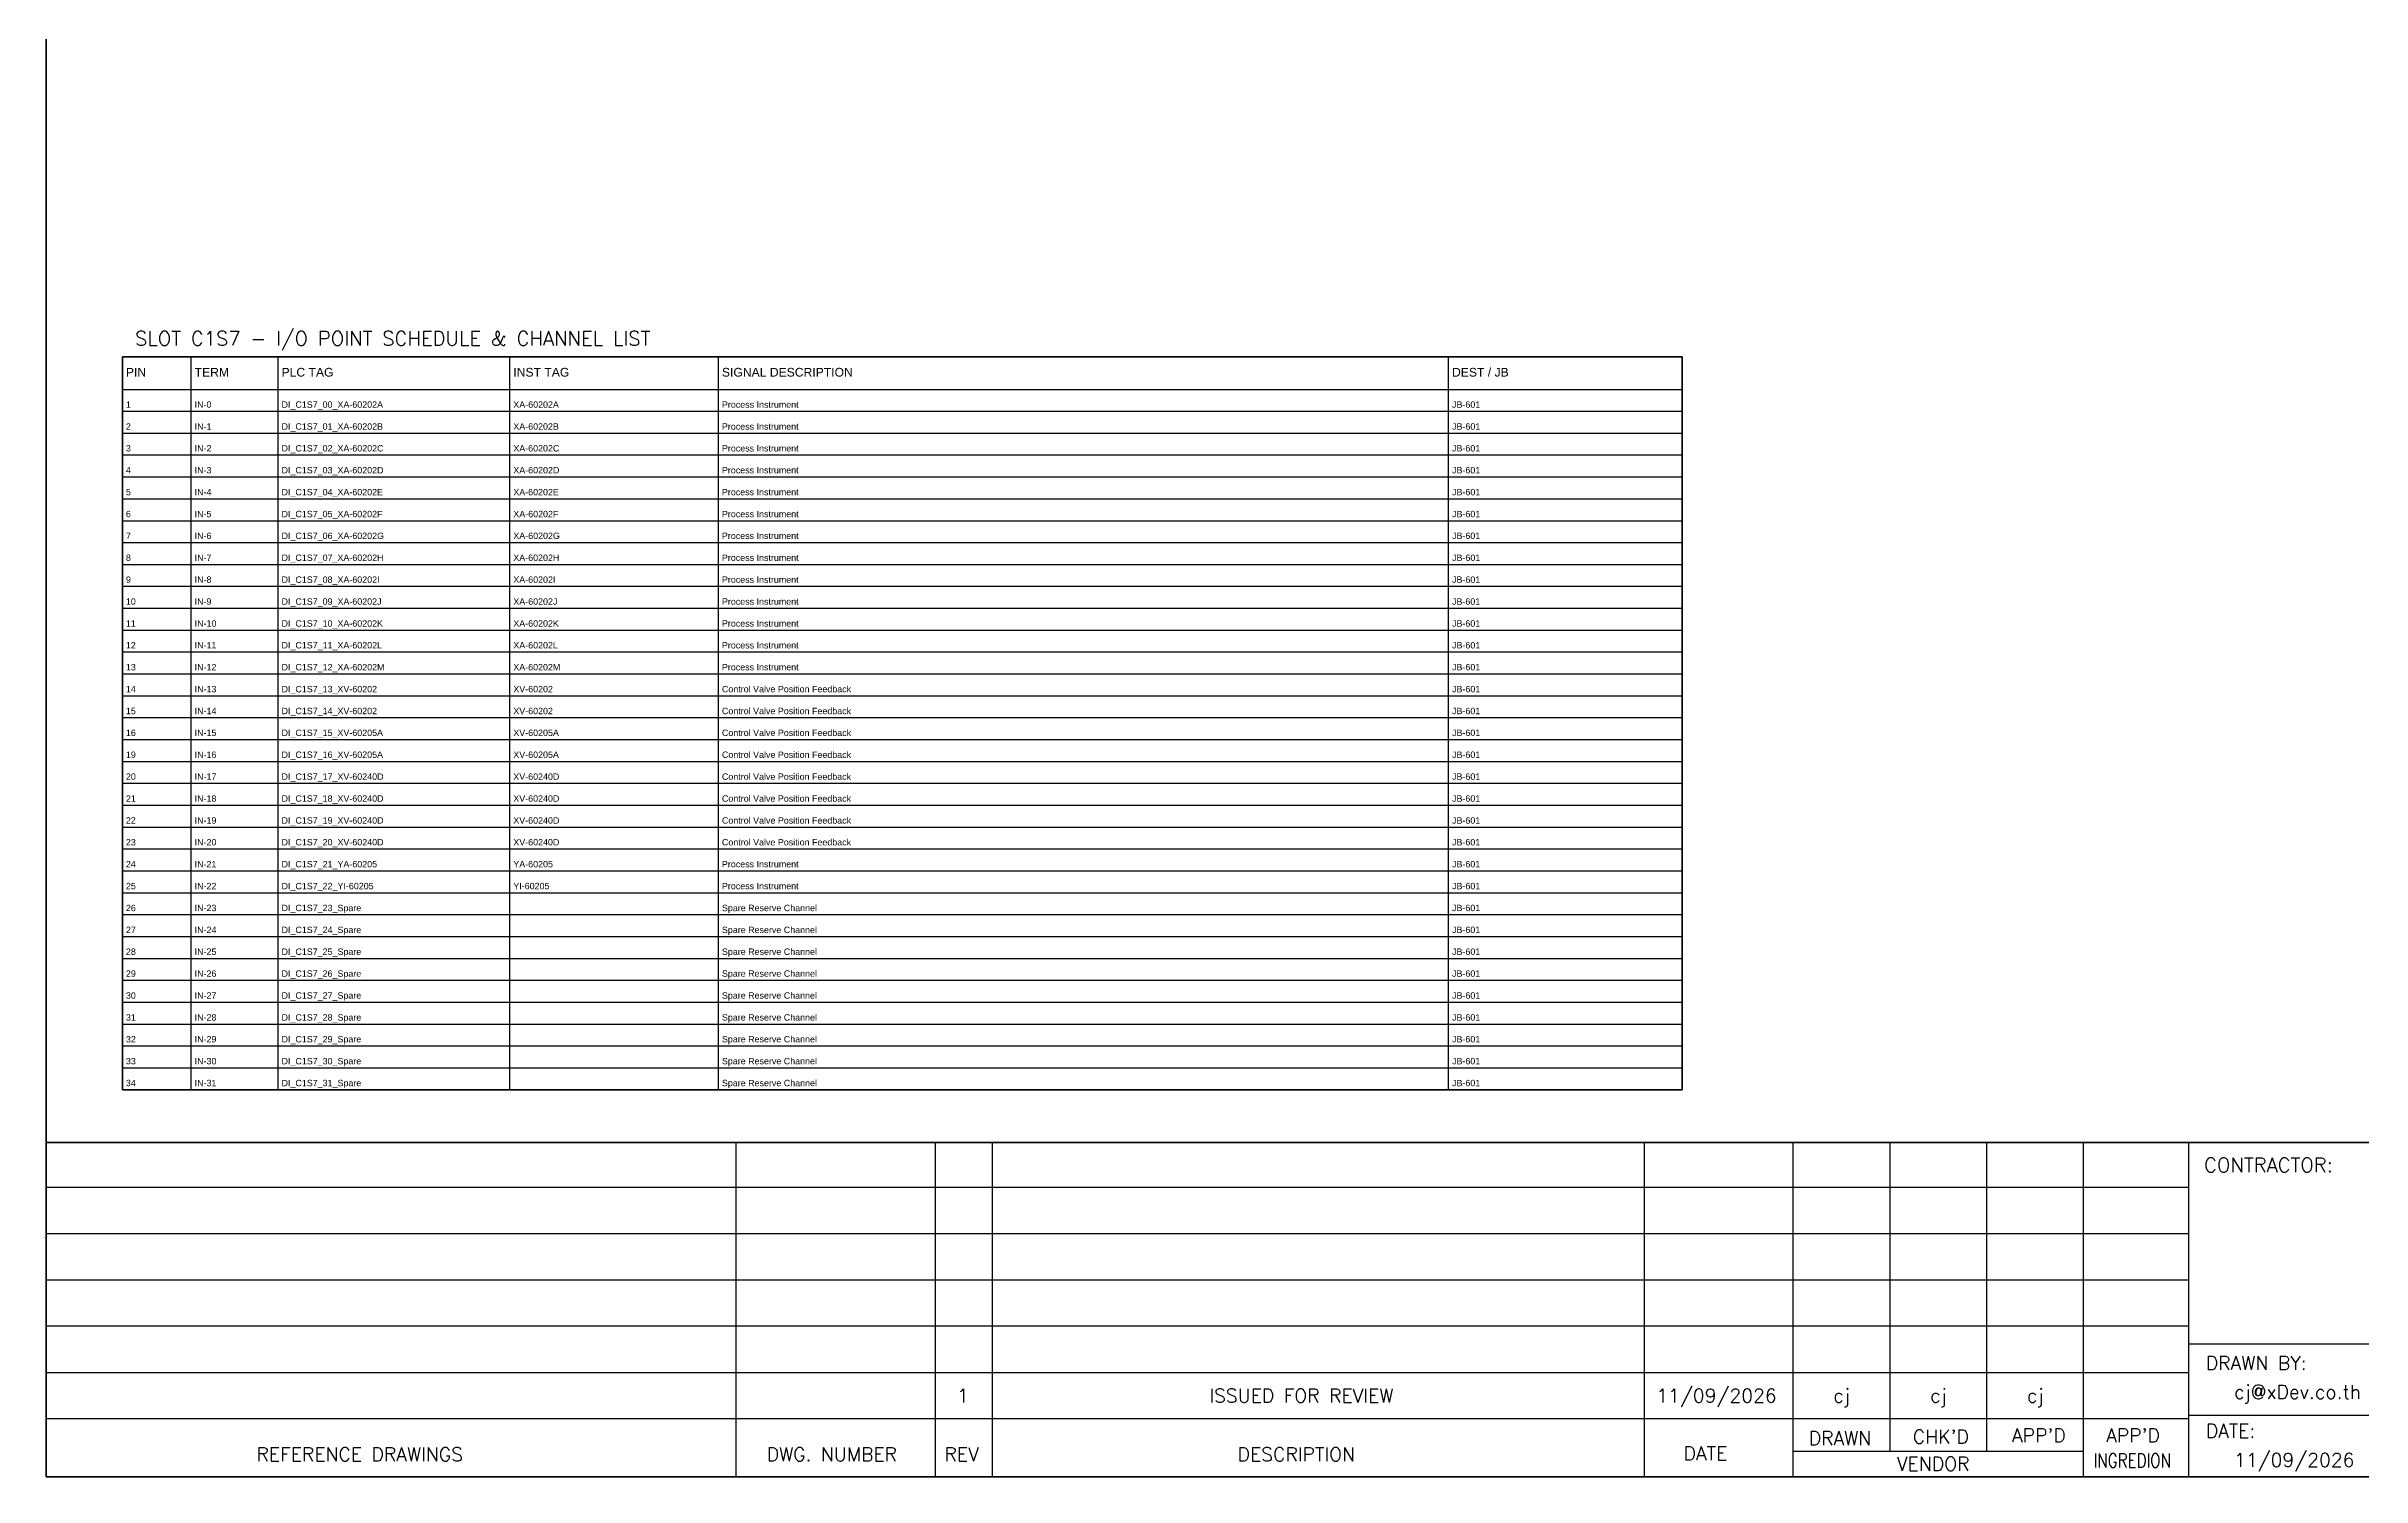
# Model space of a CAD drawing. Header units: millimetres. Extents: x 0 to 54213, y -3004 to 2820.
# Drawn here: x 29353 to 31351, y 0 to 1234 of the extents above; entities that cross this region are included whole.
import ezdxf
from ezdxf.enums import TextEntityAlignment as Align

# ---------------------------------------------------------------- set-up
doc = ezdxf.new("R2010")
doc.units = ezdxf.units.MM
for name, color, linetype in [('GT_1', 9, 'Continuous'), ('HELPPOINT', 7, 'Continuous'), ('MEMBER', 7, 'Continuous')]:
    doc.layers.add(name, color=color, linetype=linetype)
doc.styles.add('ROMANS', font='romans.shx', dxfattribs={"width": 0.85, "height": 25})
doc.styles.get("Standard").update_dxf_attribs({"font": 'arial.ttf'})

msp = doc.modelspace()

# ---------------------------------------------------------------- linework, layer by layer
at = {"color": 7}
for p, q in [((29478.1, 333.8), (29478.1, 965.9)), ((29553.1, 333.8), (29553.1, 965.9)), ((29753.1, 333.8), (29753.1, 965.9)), ((29933.1, 333.8), (29933.1, 965.9)), ((30563.1, 333.8), (30563.1, 965.9)), ((29418.8, 937.9), (30764.6, 937.9))]:
    msp.add_line(p, q, dxfattribs=at)
at = {"color": 8}
for p, q in [((29418.8, 919), (30764.6, 919)), ((29418.8, 900.1), (30764.6, 900.1)), ((29418.8, 881.3), (30764.6, 881.3)), ((29418.8, 862.4), (30764.6, 862.4)), ((29418.8, 843.5), (30764.6, 843.5)), ((29418.8, 824.6), (30764.6, 824.6)), ((29418.8, 805.8), (30764.6, 805.8)), ((29418.8, 786.9), (30764.6, 786.9)), ((29418.8, 768), (30764.6, 768)), ((29418.8, 749.1), (30764.6, 749.1)), ((29418.8, 730.2), (30764.6, 730.2)), ((29418.8, 711.4), (30764.6, 711.4)), ((29418.8, 692.5), (30764.6, 692.5)), ((29418.8, 673.6), (30764.6, 673.6)), ((29418.8, 654.7), (30764.6, 654.7)), ((29418.8, 635.9), (30764.6, 635.9)), ((29418.8, 617), (30764.6, 617)), ((29418.8, 598.1), (30764.6, 598.1)), ((29418.8, 579.2), (30764.6, 579.2)), ((29418.8, 560.3), (30764.6, 560.3)), ((29418.8, 541.5), (30764.6, 541.5)), ((29418.8, 522.6), (30764.6, 522.6)), ((29418.8, 503.7), (30764.6, 503.7)), ((29418.8, 484.8), (30764.6, 484.8)), ((29418.8, 465.9), (30764.6, 465.9)), ((29418.8, 447.1), (30764.6, 447.1)), ((29418.8, 428.2), (30764.6, 428.2)), ((29418.8, 409.3), (30764.6, 409.3)), ((29418.8, 390.4), (30764.6, 390.4)), ((29418.8, 371.6), (30764.6, 371.6)), ((29418.8, 352.7), (30764.6, 352.7))]:
    msp.add_line(p, q, dxfattribs=at)
msp.add_lwpolyline([(29418.8, 965.9), (30764.6, 965.9), (30764.6, 333.8), (29418.8, 333.8)], close=True)
at = {"color": 7}
msp.add_lwpolyline([(29418.8, 333.8), (30764.6, 333.8), (30764.6, 965.9), (29418.8, 965.9), (29418.8, 333.8)], dxfattribs=at)
at = {"layer": 'GT_1', "color": 4}
for p, q in [((29948.5, 0), (29948.5, 288.2)), ((30120.4, 0), (30120.4, 288.2)), ((30169.6, 0), (30169.6, 288.2)), ((30732.2, 0), (30732.2, 288.2)), ((30860.5, 0), (30860.5, 288.2)), ((30944.1, 21.8), (30944.1, 288.2)), ((31027.6, 21.8), (31027.6, 288.2)), ((31110.9, 0), (31110.9, 288.2)), ((31201.9, 0), (31201.9, 288.2)), ((31201.9, 249.3), (29353.1, 249.3)), ((31201.9, 209.5), (29353.1, 209.5)), ((31201.9, 169.6), (29353.1, 169.6)), ((31201.9, 129.7), (29353.1, 129.7)), ((31988.9, 114.3), (31201.9, 114.3)), ((31201.9, 89.7), (29353.1, 89.7)), ((31201.8, 49.8), (29353.1, 49.8)), ((31988.9, 52.9), (31201.9, 52.9)), ((31110.9, 21.8), (30860.5, 21.8))]:
    msp.add_line(p, q, dxfattribs=at)
at = {"layer": 'HELPPOINT', "color": 4, "lineweight": 35}
for p, q in [((29353.1, 0), (29353.1, 2704.2)), ((29353.1, 0), (29353.1, 2704.2)), ((33246.4, 0), (29353.1, 0)), ((33246.4, 0), (29353.1, 0))]:
    msp.add_line(p, q, dxfattribs=at)
at = {"layer": 'MEMBER', "color": 4, "lineweight": 35}
msp.add_line((29353.1, 288.2), (33246.4, 288.2), dxfattribs=at)
msp.add_line((29353.1, 288.2), (33246.4, 288.2), dxfattribs=at)

# ---------------------------------------------------------------- texts
at = {"color": 3}
for s, p in [('PIN', (29421.8, 948.9)), ('TERM', (29481.1, 948.9)), ('PLC TAG', (29556.1, 948.9)), ('INST TAG', (29756.1, 948.9)), ('SIGNAL DESCRIPTION', (29936.1, 948.9)), ('DEST / JB', (30566.1, 948.9))]:
    msp.add_text(s, height=7.5, dxfattribs=at).set_placement(p)
at = {"color": 7}
for s, p in [('1', (29421.8, 922)), ('IN-0', (29481.1, 922)), ('DI_C1S7_00_XA-60202A', (29556.1, 922)), ('XA-60202A', (29756.1, 922)), ('Process Instrument', (29936.1, 922)), ('JB-601', (30566.1, 922)), ('2', (29421.8, 903.1)), ('IN-1', (29481.1, 903.1)), ('DI_C1S7_01_XA-60202B', (29556.1, 903.1)), ('XA-60202B', (29756.1, 903.1)), ('Process Instrument', (29936.1, 903.1)), ('JB-601', (30566.1, 903.1)), ('3', (29421.8, 884.3)), ('IN-2', (29481.1, 884.3)), ('DI_C1S7_02_XA-60202C', (29556.1, 884.3)), ('XA-60202C', (29756.1, 884.3)), ('Process Instrument', (29936.1, 884.3)), ('JB-601', (30566.1, 884.3)), ('4', (29421.8, 865.4)), ('IN-3', (29481.1, 865.4)), ('DI_C1S7_03_XA-60202D', (29556.1, 865.4)), ('XA-60202D', (29756.1, 865.4)), ('Process Instrument', (29936.1, 865.4)), ('JB-601', (30566.1, 865.4)), ('5', (29421.8, 846.5)), ('IN-4', (29481.1, 846.5)), ('DI_C1S7_04_XA-60202E', (29556.1, 846.5)), ('XA-60202E', (29756.1, 846.5)), ('Process Instrument', (29936.1, 846.5)), ('JB-601', (30566.1, 846.5)), ('6', (29421.8, 827.6)), ('IN-5', (29481.1, 827.6)), ('DI_C1S7_05_XA-60202F', (29556.1, 827.6)), ('XA-60202F', (29756.1, 827.6)), ('Process Instrument', (29936.1, 827.6)), ('JB-601', (30566.1, 827.6)), ('7', (29421.8, 808.8)), ('IN-6', (29481.1, 808.8)), ('DI_C1S7_06_XA-60202G', (29556.1, 808.8)), ('XA-60202G', (29756.1, 808.8)), ('Process Instrument', (29936.1, 808.8)), ('JB-601', (30566.1, 808.8)), ('8', (29421.8, 789.9)), ('IN-7', (29481.1, 789.9)), ('DI_C1S7_07_XA-60202H', (29556.1, 789.9)), ('XA-60202H', (29756.1, 789.9)), ('Process Instrument', (29936.1, 789.9)), ('JB-601', (30566.1, 789.9)), ('9', (29421.8, 771)), ('IN-8', (29481.1, 771)), ('DI_C1S7_08_XA-60202I', (29556.1, 771)), ('XA-60202I', (29756.1, 771)), ('Process Instrument', (29936.1, 771)), ('JB-601', (30566.1, 771)), ('10', (29421.8, 752.1)), ('IN-9', (29481.1, 752.1)), ('DI_C1S7_09_XA-60202J', (29556.1, 752.1)), ('XA-60202J', (29756.1, 752.1)), ('Process Instrument', (29936.1, 752.1)), ('JB-601', (30566.1, 752.1)), ('11', (29421.8, 733.2)), ('12', (29421.8, 714.4)), ('IN-10', (29481.1, 733.2)), ('IN-11', (29481.1, 714.4)), ('DI_C1S7_10_XA-60202K', (29556.1, 733.2)), ('DI_C1S7_11_XA-60202L', (29556.1, 714.4)), ('XA-60202K', (29756.1, 733.2)), ('XA-60202L', (29756.1, 714.4)), ('Process Instrument', (29936.1, 733.2)), ('Process Instrument', (29936.1, 714.4)), ('JB-601', (30566.1, 733.2)), ('JB-601', (30566.1, 714.4)), ('13', (29421.8, 695.5)), ('IN-12', (29481.1, 695.5)), ('DI_C1S7_12_XA-60202M', (29556.1, 695.5)), ('XA-60202M', (29756.1, 695.5)), ('Process Instrument', (29936.1, 695.5)), ('JB-601', (30566.1, 695.5)), ('14', (29421.8, 676.6)), ('IN-13', (29481.1, 676.6)), ('DI_C1S7_13_XV-60202', (29556.1, 676.6)), ('XV-60202', (29756.1, 676.6)), ('Control Valve Position Feedback', (29936.1, 676.6)), ('JB-601', (30566.1, 676.6)), ('15', (29421.8, 657.7)), ('IN-14', (29481.1, 657.7)), ('DI_C1S7_14_XV-60202', (29556.1, 657.7)), ('XV-60202', (29756.1, 657.7)), ('Control Valve Position Feedback', (29936.1, 657.7)), ('JB-601', (30566.1, 657.7)), ('16', (29421.8, 638.9)), ('IN-15', (29481.1, 638.9)), ('DI_C1S7_15_XV-60205A', (29556.1, 638.9)), ('XV-60205A', (29756.1, 638.9)), ('Control Valve Position Feedback', (29936.1, 638.9)), ('JB-601', (30566.1, 638.9)), ('19', (29421.8, 620)), ('IN-16', (29481.1, 620)), ('DI_C1S7_16_XV-60205A', (29556.1, 620)), ('XV-60205A', (29756.1, 620)), ('Control Valve Position Feedback', (29936.1, 620)), ('JB-601', (30566.1, 620)), ('20', (29421.8, 601.1)), ('IN-17', (29481.1, 601.1)), ('DI_C1S7_17_XV-60240D', (29556.1, 601.1)), ('XV-60240D', (29756.1, 601.1)), ('Control Valve Position Feedback', (29936.1, 601.1)), ('JB-601', (30566.1, 601.1)), ('21', (29421.8, 582.2)), ('IN-18', (29481.1, 582.2)), ('DI_C1S7_18_XV-60240D', (29556.1, 582.2)), ('XV-60240D', (29756.1, 582.2)), ('Control Valve Position Feedback', (29936.1, 582.2)), ('JB-601', (30566.1, 582.2)), ('22', (29421.8, 563.3)), ('IN-19', (29481.1, 563.3)), ('DI_C1S7_19_XV-60240D', (29556.1, 563.3)), ('XV-60240D', (29756.1, 563.3)), ('Control Valve Position Feedback', (29936.1, 563.3)), ('JB-601', (30566.1, 563.3)), ('23', (29421.8, 544.5)), ('IN-20', (29481.1, 544.5)), ('DI_C1S7_20_XV-60240D', (29556.1, 544.5)), ('XV-60240D', (29756.1, 544.5)), ('Control Valve Position Feedback', (29936.1, 544.5)), ('JB-601', (30566.1, 544.5)), ('24', (29421.8, 525.6)), ('IN-21', (29481.1, 525.6)), ('DI_C1S7_21_YA-60205', (29556.1, 525.6)), ('YA-60205', (29756.1, 525.6)), ('Process Instrument', (29936.1, 525.6)), ('JB-601', (30566.1, 525.6)), ('25', (29421.8, 506.7)), ('IN-22', (29481.1, 506.7)), ('DI_C1S7_22_YI-60205', (29556.1, 506.7)), ('YI-60205', (29756.1, 506.7)), ('Process Instrument', (29936.1, 506.7)), ('JB-601', (30566.1, 506.7)), ('26', (29421.8, 487.8)), ('IN-23', (29481.1, 487.8)), ('DI_C1S7_23_Spare', (29556.1, 487.8)), ('Spare Reserve Channel', (29936.1, 487.8)), ('JB-601', (30566.1, 487.8)), ('27', (29421.8, 468.9)), ('IN-24', (29481.1, 468.9)), ('DI_C1S7_24_Spare', (29556.1, 468.9)), ('Spare Reserve Channel', (29936.1, 468.9)), ('JB-601', (30566.1, 468.9)), ('28', (29421.8, 450.1)), ('IN-25', (29481.1, 450.1)), ('DI_C1S7_25_Spare', (29556.1, 450.1)), ('Spare Reserve Channel', (29936.1, 450.1)), ('JB-601', (30566.1, 450.1)), ('29', (29421.8, 431.2)), ('IN-26', (29481.1, 431.2)), ('DI_C1S7_26_Spare', (29556.1, 431.2)), ('Spare Reserve Channel', (29936.1, 431.2)), ('JB-601', (30566.1, 431.2)), ('30', (29421.8, 412.3)), ('IN-27', (29481.1, 412.3)), ('DI_C1S7_27_Spare', (29556.1, 412.3)), ('Spare Reserve Channel', (29936.1, 412.3)), ('JB-601', (30566.1, 412.3)), ('31', (29421.8, 393.4)), ('32', (29421.8, 374.6)), ('IN-28', (29481.1, 393.4)), ('IN-29', (29481.1, 374.6)), ('DI_C1S7_28_Spare', (29556.1, 393.4)), ('DI_C1S7_29_Spare', (29556.1, 374.6)), ('Spare Reserve Channel', (29936.1, 393.4)), ('Spare Reserve Channel', (29936.1, 374.6)), ('JB-601', (30566.1, 393.4)), ('JB-601', (30566.1, 374.6)), ('33', (29421.8, 355.7)), ('IN-30', (29481.1, 355.7)), ('DI_C1S7_30_Spare', (29556.1, 355.7)), ('Spare Reserve Channel', (29936.1, 355.7)), ('JB-601', (30566.1, 355.7)), ('34', (29421.8, 336.8)), ('IN-31', (29481.1, 336.8)), ('DI_C1S7_31_Spare', (29556.1, 336.8)), ('Spare Reserve Channel', (29936.1, 336.8)), ('JB-601', (30566.1, 336.8))]:
    msp.add_text(s, height=5.5, dxfattribs=at).set_placement(p)
at = {"layer": 'MEMBER', "color": 4, "ltscale": 0.8, "style": 'ROMANS'}
for s, height, p in [('SLOT C1S7 - I/O POINT SCHEDULE & CHANNEL LIST', 12.35, (29429.7, 975.6)), ('CONTRACTOR:', 12.35, (31215, 262.7)), ('DRAWN BY:', 11.88, (31216.5, 92.1)), ('cj@xDev.co.th', 11.875, (31240.9, 67.2)), ("CHK'D", 11.88, (30963.7, 28.5)), ("APP'D", 11.88, (31049.3, 29.7)), ("APP'D", 11.88, (31130.5, 29.7)), ('DATE:', 11.88, (31216.5, 33.6)), ('REFERENCE DRAWINGS', 11.875, (29534.5, 13.4)), ('DWG. NUMBER', 11.875, (29974.7, 13.4)), ('REV', 11.88, (30128.2, 13.4)), ('DESCRIPTION', 11.875, (30381.1, 13.4)), ('DATE', 11.88, (30765.9, 14.2)), ('DRAWN', 11.88, (30873.9, 27.3)), ('11/09/2026', 11.88, (31240.9, 8.5)), ('VENDOR', 11.88, (30950, 5.1))]:
    msp.add_text(s, height=height, dxfattribs=at).set_placement(p)
for s, height, p in [('1', 11.9, (30144, 69.9)), ('ISSUED FOR REVIEW', 11.875, (30436.1, 69.9)), ('11/09/2026', 11.88, (30794.3, 69.9)), ('cj', 11.88, (30902.2, 69.9)), ('cj', 11.88, (30985.8, 69.9)), ('cj', 11.88, (31069.3, 69.9))]:
    msp.add_text(s, height=height, dxfattribs=at).set_placement(p, align=Align.MIDDLE_CENTER)
at = {"layer": 'MEMBER', "color": 4, "ltscale": 0.8, "style": 'ROMANS', "width": 0.8}
msp.add_text('INGREDION', height=11.88, dxfattribs=at).set_placement((31119.7, 8))

doc.saveas('drawing.dxf')
